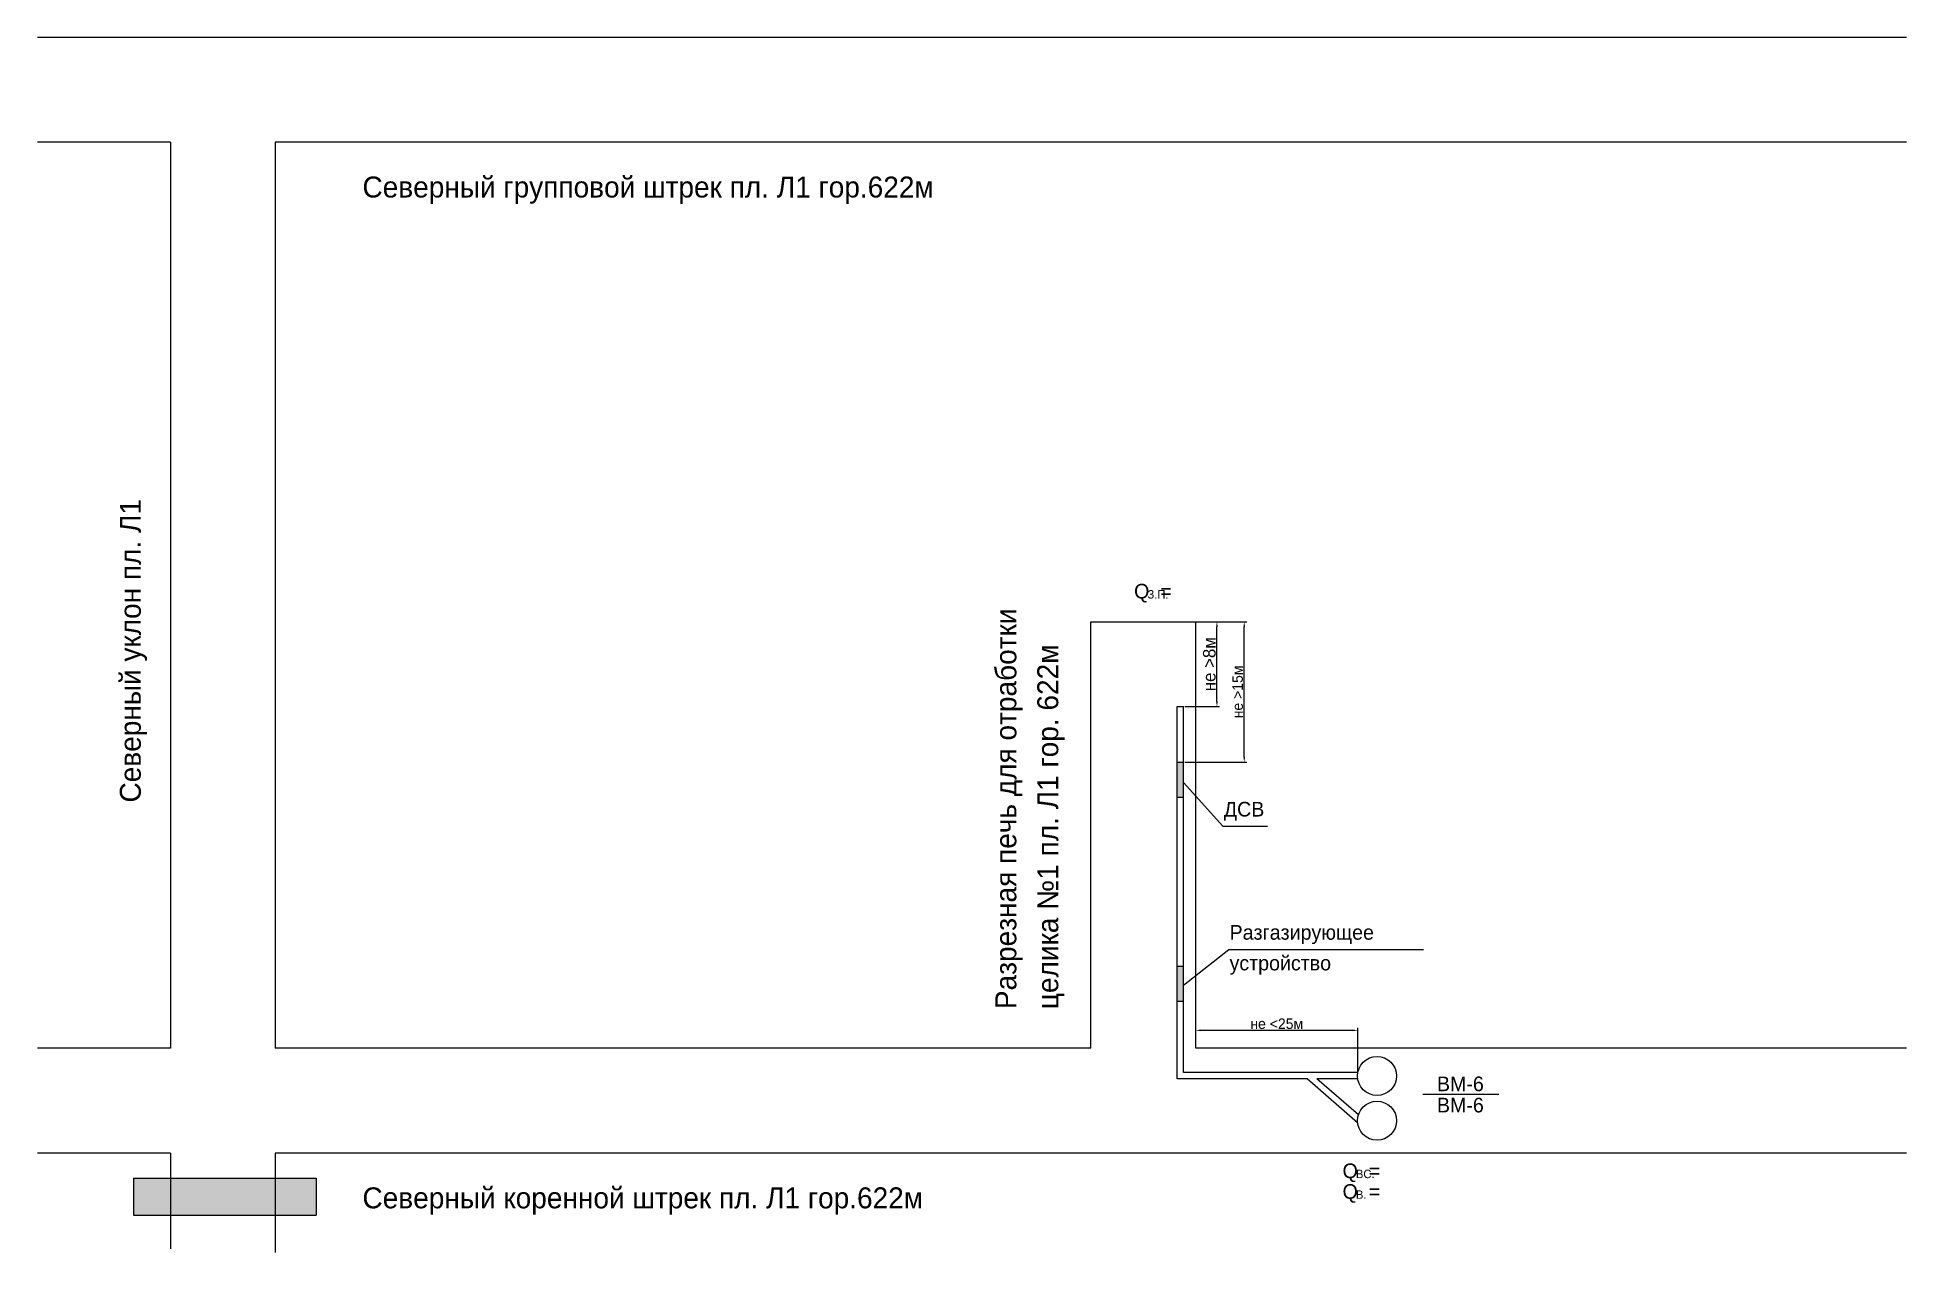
# Model space of a CAD drawing. Header units: millimetres. Extents: x 197 to 1088, y 5 to 585.
import ezdxf

# ---------------------------------------------------------------- set-up
doc = ezdxf.new("R2010")
doc.units = ezdxf.units.MM
doc.dimstyles.new('ISO-25', dxfattribs={"dimtxt": 2.5, "dimasz": 2.5, "dimexe": 1.25, "dimexo": 0.625, "dimtad": 1, "dimtxsty": 'Standard', "dimcen": 2.5, "dimadec": 0, "dimazin": 0, "dimtfac": 1, "dimtmove": 0, "dimatfit": 3, "dimfxl": 0, "dimarcsym": 0})

# ---------------------------------------------------------------- blocks, each defined once
blk = doc.blocks.new('*D1')
at = {"color": 0, "lineweight": -2}
for p, q in [((744, 306.24), (760.59, 306.24)), ((759.34, 268.25), (759.34, 303.74)), ((744, 265.75), (760.59, 265.75))]:
    blk.add_line(p, q, dxfattribs=at)
at = {"color": 0}
for points in [[(758.93, 303.74), (759.76, 303.74), (759.34, 306.24)], [(758.93, 268.25), (759.76, 268.25), (759.34, 265.75)]]:
    blk.add_solid(points, dxfattribs=at)
at = {"layer": 'Defpoints', "color": 0}
for p in [(743.37, 306.24), (759.34, 306.24), (743.37, 265.75)]:
    blk.add_point(p, dxfattribs=at)
at = {"color": 0, "insert": (755.72, 286), "char_height": 6, "attachment_point": 5, "rotation": 90}
blk.add_mtext('не >8м', dxfattribs=at)
blk = doc.blocks.new('*D2')
at = {"color": 0, "lineweight": -2}
for p, q in [((744, 306.24), (773.62, 306.24)), ((772.37, 241.78), (772.37, 303.74)), ((744, 239.28), (773.62, 239.28))]:
    blk.add_line(p, q, dxfattribs=at)
at = {"color": 0}
for points in [[(771.95, 303.74), (772.79, 303.74), (772.37, 306.24)], [(771.95, 241.78), (772.79, 241.78), (772.37, 239.28)]]:
    blk.add_solid(points, dxfattribs=at)
at = {"layer": 'Defpoints', "color": 0}
for p in [(743.37, 306.24), (772.37, 306.24), (743.37, 239.28)]:
    blk.add_point(p, dxfattribs=at)
at = {"color": 0, "insert": (769.24, 272.76), "char_height": 5, "attachment_point": 5, "rotation": 90}
blk.add_mtext('не >15м', dxfattribs=at)
blk = doc.blocks.new('*D3')
at = {"color": 0, "lineweight": -2}
for p, q in [((749.19, 103.4), (749.19, 112.55)), ((824.05, 111.3), (751.69, 111.3)), ((826.55, 91.81), (826.55, 112.55))]:
    blk.add_line(p, q, dxfattribs=at)
at = {"color": 0}
for points in [[(751.69, 111.71), (751.69, 110.88), (749.19, 111.3)], [(824.05, 111.71), (824.05, 110.88), (826.55, 111.3)]]:
    blk.add_solid(points, dxfattribs=at)
at = {"layer": 'Defpoints', "color": 0}
for p in [(749.19, 111.3), (749.19, 102.77), (826.55, 91.19)]:
    blk.add_point(p, dxfattribs=at)
at = {"color": 0, "insert": (787.87, 114.42), "char_height": 5, "attachment_point": 5}
blk.add_mtext('не <25м', dxfattribs=at)

msp = doc.modelspace()

# ---------------------------------------------------------------- hatches: boundary and pattern name
for points in [[(743.372, 239.278), (740.372, 239.278), (740.372, 222.578), (743.372, 222.578)], [(743.372, 141.934), (740.372, 141.934), (740.372, 125.234), (743.372, 125.234)]]:
    msp.add_hatch(color=256).paths.add_polyline_path(points)
h = msp.add_hatch(color=256)
h.paths.add_polyline_path([(329.499, 40.818), (309.983, 40.818), (309.983, 23.11), (329.499, 23.11)])
h.paths.add_polyline_path([(309.983, 40.818), (259.983, 40.818), (259.983, 23.11), (309.983, 23.11)])
h.paths.add_polyline_path([(259.983, 40.818), (242.447, 40.818), (242.447, 23.11), (259.983, 23.11)])

# ---------------------------------------------------------------- linework, layer by layer
for p, q in [((1088.404, 585.059), (196.53, 585.059)), ((259.983, 535.059), (196.53, 535.059)), ((259.983, 535.059), (259.983, 102.773)), ((1088.404, 535.059), (309.983, 535.059)), ((309.983, 535.059), (309.983, 102.773)), ((699.194, 102.773), (699.194, 306.237)), ((699.194, 306.237), (749.194, 306.237)), ((749.194, 102.773), (749.194, 306.237)), ((740.372, 88.188), (740.372, 265.753)), ((740.372, 265.753), (743.372, 265.753)), ((743.372, 91.188), (743.372, 265.753)), ((740.372, 239.278), (743.372, 239.278)), ((743.372, 229.503), (762.2, 208.73)), ((740.372, 222.578), (743.372, 222.578)), ((762.2, 208.73), (783.409, 208.73)), ((743.372, 132.8), (764.949, 149.95)), ((764.949, 149.95), (857.891, 149.95)), ((740.372, 141.934), (743.372, 141.934)), ((740.372, 125.234), (743.372, 125.234)), ((259.983, 102.773), (196.53, 102.773)), ((699.194, 102.773), (309.983, 102.773)), ((1088.404, 102.773), (749.194, 102.773)), ((826.547, 91.188), (743.372, 91.188)), ((826.547, 91.188), (749.194, 91.188)), ((802.371, 88.188), (740.372, 88.188)), ((826.443, 67.249), (802.371, 88.188)), ((826.547, 88.188), (806.942, 88.188)), ((826.806, 70.91), (806.942, 88.188)), ((857.563, 80.843), (893.776, 80.843)), ((864.306, 82.271), (864.306, 82.271)), ((259.983, 52.773), (196.53, 52.773)), ((259.983, 52.773), (259.983, 7.009)), ((1088.404, 52.773), (309.983, 52.773)), ((309.983, 52.773), (309.983, 5.249)), ((242.447, 40.818), (329.499, 40.818)), ((242.447, 40.818), (242.447, 23.11)), ((329.499, 40.818), (329.499, 23.11)), ((242.447, 23.11), (329.499, 23.11))]:
    msp.add_line(p, q)
for centre in [(835.717, 89.523), (835.717, 68.178)]:
    msp.add_circle(centre, 9.32)

# ---------------------------------------------------------------- texts
for s, height, p in [('Северный групповой штрек пл. Л1 гор.622м', 10, (351.638, 508.656)), ('Q  =', 7, (719.812, 317.331)), ('З.П.', 4, (726.183, 317.331)), ('ДСВ', 7, (762.608, 213.319)), ('Разгазирующее', 7, (765.357, 154.54)), ('устройство', 7, (765.357, 139.912)), ('ВМ-6', 7, (864.306, 82.271)), ('ВМ-6', 7, (864.306, 72.134)), ('Q  =', 7, (819.266, 40.787)), ('ВС.', 4, (825.636, 40.787)), ('Северный коренной штрек пл. Л1 гор.622м', 10, (351.638, 26.371)), ('Q  =', 7, (819.266, 30.924)), ('В.', 4, (825.636, 30.924))]:
    msp.add_text(s, height=height).set_placement(p)
for s, p in [('Северный уклон пл. Л1', (245.882, 219.989)), ('Разрезная печь для отработки', (663.618, 121.42)), ('целика №1 пл. Л1 гор. 622м', (683.618, 121.42))]:
    msp.add_text(s, height=10, rotation=90).set_placement(p)

# ---------------------------------------------------------------- dimensions: what is measured, and where the dimension line sits
for base, p1, text, override, picture, middle in [((759.345, 306.237), (743.372, 265.753), 'не >8м', {"dimtxt": 6}, '*D1', (755.72, 285.995)), ((772.37, 306.237), (743.372, 239.278), 'не >15м', {"dimtxt": 5}, '*D2', (769.245, 272.758))]:
    dim = msp.add_linear_dim(base=base, p1=p1, p2=(743.372, 306.237), angle=90, text=text, dimstyle='ISO-25', override=override)
    dim.commit()
    dim.dimension.update_dxf_attribs({"geometry": picture, "text_midpoint": middle})
dim = msp.add_linear_dim(base=(749.194, 111.297), p1=(826.547, 91.188), p2=(749.194, 102.773), text='не <25м', dimstyle='ISO-25', override={"dimtxt": 5})
dim.commit()
dim.dimension.update_dxf_attribs({"geometry": '*D3', "text_midpoint": (787.87, 114.422)})

doc.saveas('drawing.dxf')
